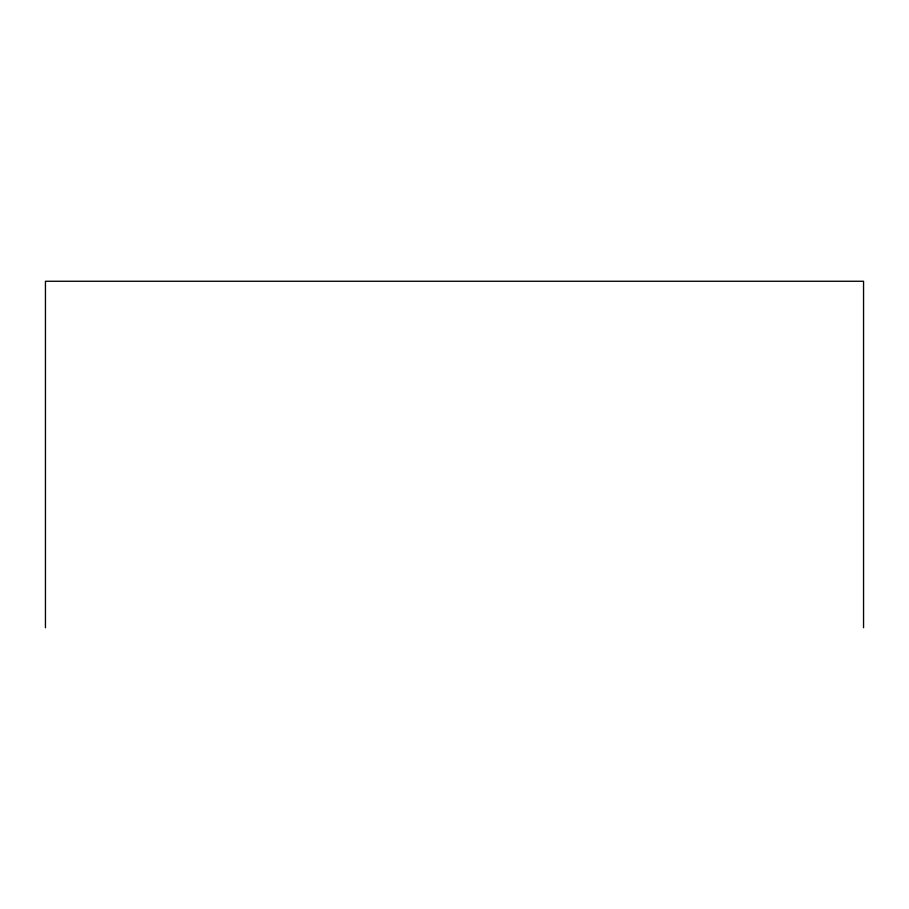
<?xml version="1.0" encoding="UTF-8"?>
<svg xmlns="http://www.w3.org/2000/svg" width="909" height="909" viewBox="0 0 909 909"><rect width="100%" height="100%" fill="white"/><g stroke="black" fill="none" stroke-linecap="round" stroke-linejoin="round"><path stroke-width="1.36" d="M863.55 627.733L863.55 281.267L45.45 281.267L45.45 627.733"/></g></svg>
